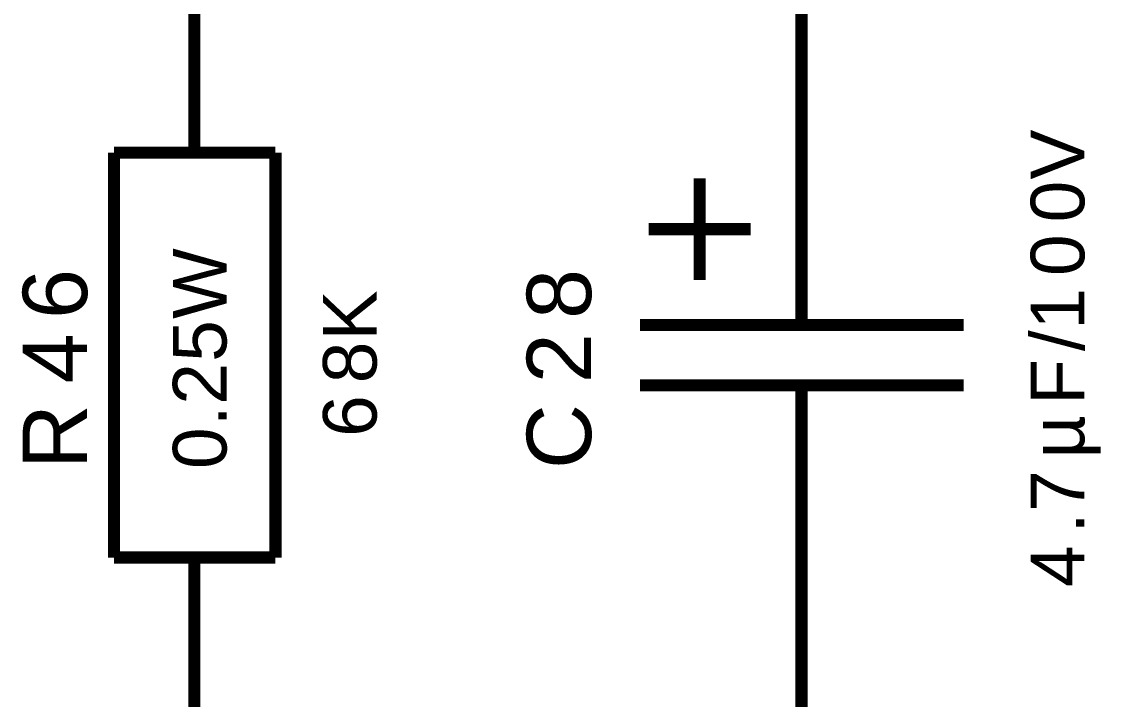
# Model space of a CAD drawing. Header units: millimetres. Extents: x -2024 to 917, y -725 to 13.
# Drawn here: x -1955.67 to -1928.76, y -240.17 to -223.43 of the extents above; entities that cross this region are included whole.
import ezdxf

# ---------------------------------------------------------------- set-up
doc = ezdxf.new("R2010")
doc.units = ezdxf.units.MM
doc.styles.get("Standard").update_dxf_attribs({"font": 'arial.ttf'})

msp = doc.modelspace()

# ---------------------------------------------------------------- linework, layer by layer
at = {"color": 7, "const_width": 0.3}
for points in [[(-1951.405, -224.164), (-1951.405, -221.663), (-1951.405, -216.663), (-1951.405, -211.662)], [(-1936.409, -227.923), (-1936.409, -216.663), (-1928.912, -216.663)], [(-1951.405, -226.664), (-1951.405, -224.164)], [(-1953.391, -226.664), (-1949.402, -226.664)], [(-1953.391, -236.666), (-1953.391, -226.664)], [(-1949.402, -236.666), (-1949.402, -226.664)], [(-1938.925, -229.81), (-1938.925, -227.293)], [(-1936.409, -230.92), (-1936.409, -227.923)], [(-1940.183, -228.552), (-1937.667, -228.552)], [(-1940.398, -230.92), (-1932.404, -230.92)], [(-1940.398, -232.41), (-1932.404, -232.41)], [(-1936.409, -232.41), (-1936.409, -235.424)], [(-1951.405, -239.166), (-1951.405, -249.168), (-1936.409, -249.168), (-1936.409, -235.424)], [(-1953.391, -236.666), (-1949.402, -236.666)], [(-1951.405, -236.666), (-1951.405, -239.166)]]:
    msp.add_lwpolyline(points, dxfattribs=at)

# ---------------------------------------------------------------- texts
at = {"color": 7}
for s, height, p in [('V', 1.325, (-1929.425, -227.327)), ('0', 1.325, (-1929.425, -228.386)), ('0', 1.325, (-1929.425, -229.711)), ('W', 1.325, (-1950.61, -230.771)), ('6', 1.59, (-1954.053, -230.771)), ('8', 1.59, (-1941.606, -230.771)), ('K', 1.325, (-1946.903, -231.301)), ('1', 1.325, (-1929.425, -231.036)), ('5', 1.325, (-1950.61, -231.831)), ('/', 1.325, (-1929.425, -231.566)), ('4', 1.59, (-1954.053, -232.36)), ('2', 1.59, (-1941.606, -232.36)), ('8', 1.325, (-1946.903, -232.36)), ('F', 1.325, (-1929.425, -232.89)), ('2', 1.325, (-1950.61, -232.89)), ('R', 1.59, (-1954.053, -234.48)), ('6', 1.325, (-1946.903, -233.685)), ('C', 1.59, (-1941.606, -234.48)), ('.', 1.325, (-1950.61, -233.42)), ('µ', 1.325, (-1929.425, -234.215)), ('0', 1.325, (-1950.61, -234.48)), ('7', 1.325, (-1929.425, -235.54)), ('.', 1.325, (-1929.425, -236.07)), ('4', 1.325, (-1929.425, -237.394))]:
    msp.add_text(s, height=height, rotation=90, dxfattribs=at).set_placement(p)

doc.saveas('drawing.dxf')
